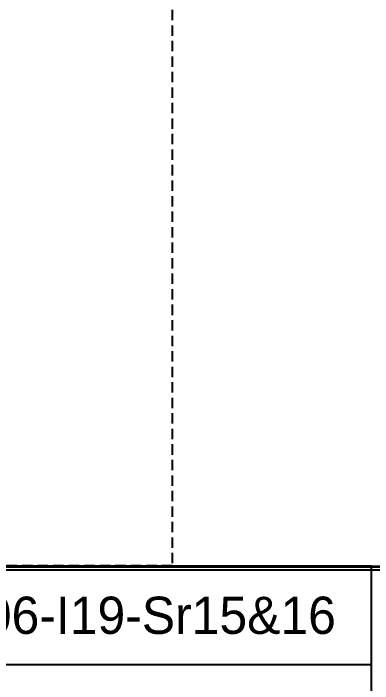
# Model space of a CAD drawing. Header units: metres. Extents: x 532315 to 532639, y 2674519 to 2674914.
# Drawn here: x 532491.65 to 532508.99, y 2674720.88 to 2674753.27 of the extents above; entities that cross this region are included whole.
import ezdxf
from ezdxf.enums import TextEntityAlignment as Align

# ---------------------------------------------------------------- set-up
doc = ezdxf.new("R2010")
doc.units = ezdxf.units.M
doc.header["$MEASUREMENT"] = 0
doc.linetypes.add('DASHED', pattern=[0.75, 0.5, -0.25])
for name, color, linetype in [('E-Inverter Grouping', 2, 'Continuous'), ('IDT', 7, 'Continuous'), ('LT Cable(AG) INV to LT Panel BL-07', 2, 'Continuous'), ('Messenger Wire-BL07 (Master Path)', 30, 'Continuous'), ('Messenger Wire-Bl07 (MW Path)', 191, 'Continuous'), ('MMS Table Block-07', 8, 'Continuous')]:
    doc.layers.add(name, color=color, linetype=linetype)
doc.styles.get("Standard").update_dxf_attribs({"font": 'Adani Regular.ttf'})

# ---------------------------------------------------------------- blocks, each defined once
blk = doc.blocks.new('MMS Table (32.292 x 4.788)')
at = {"color": 0}
blk.add_lwpolyline([(0, -0.002), (0, 4.786), (32.292, 4.786), (32.292, -0.002)], close=True, dxfattribs=at)
at = {"color": 7}
blk.add_attdef('ID1', text='', height=1.8, dxfattribs=at).set_placement((16.146, 2.392), align=Align.MIDDLE_CENTER)
blk = doc.blocks.new('IDT')
at = {"layer": 'IDT', "color": 243, "linetype": 'DASHED'}
blk.add_lwpolyline([(45.5, 32.586), (45.5, -4.032), (0, -4.032), (0, 32.586)], close=True, dxfattribs=at)

msp = doc.modelspace()

# ---------------------------------------------------------------- linework, layer by layer
at = {"layer": 'E-Inverter Grouping'}
msp.add_lwpolyline([(532411.835, 2674764.075), (532444.127, 2674764.075), (532444.127, 2674726.575), (532508.911, 2674726.575), (532508.911, 2674714.291), (532411.835, 2674714.291)], close=True, dxfattribs=at)
at = {"layer": 'LT Cable(AG) INV to LT Panel BL-07', "color": 5}
for points in [[(532471.424, 2674745.945), (532466.952, 2674745.945, 0.041787), (532466.802, 2674745.933), (532464.473, 2674745.54, -0.041787), (532464.323, 2674745.527), (532461.373, 2674745.527, 0.414214), (532460.473, 2674744.627), (532460.473, 2674727.676, 0.06966), (532460.508, 2674727.429), (532460.607, 2674727.081, -0.06966), (532460.642, 2674726.834), (532460.642, 2674726.527), (532518.138, 2674726.527, 0.414214), (532519.038, 2674727.427), (532519.038, 2674748.127, -0.414214), (532519.938, 2674749.027), (532603.549, 2674749.027, 0.414214), (532604.449, 2674749.927), (532604.449, 2674750.188)], [(532471.424, 2674745.92), (532466.952, 2674745.92, 0.041787), (532466.802, 2674745.908), (532464.473, 2674745.515, -0.041787), (532464.323, 2674745.502), (532461.398, 2674745.502, 0.414214), (532460.498, 2674744.602), (532460.498, 2674727.68, 0.06966), (532460.533, 2674727.433), (532460.632, 2674727.084, -0.06966), (532460.667, 2674726.837), (532460.667, 2674726.552), (532518.113, 2674726.552, 0.414214), (532519.013, 2674727.452), (532519.013, 2674748.152, -0.414214), (532519.913, 2674749.052), (532538.765, 2674749.052, 0.414214), (532539.665, 2674749.952), (532539.665, 2674750.188)]]:
    msp.add_lwpolyline(points, format="xyb", dxfattribs=at)
at = {"layer": 'Messenger Wire-BL07 (Master Path)'}
msp.add_lwpolyline([(532460.492, 2674726.377), (532519.188, 2674726.377)], dxfattribs=at)
at = {"layer": 'Messenger Wire-Bl07 (MW Path)', "const_width": 0.1}
msp.add_lwpolyline([(532460.492, 2674726.377), (532519.188, 2674726.377)], dxfattribs=at)

# ---------------------------------------------------------------- block references
at = {"layer": 'IDT', "color": 8, "rotation": 180}
msp.add_blockref('IDT', (532499.319, 2674759.163), dxfattribs=at)
at = {"layer": 'MMS Table Block-07'}
msp.add_blockref('MMS Table (32.292 x 4.788)', (532476.619, 2674721.791), dxfattribs=at).add_auto_attribs({'ID1': 'B07-R25-S06-I19-Sr15&16'})

doc.saveas('drawing.dxf')
